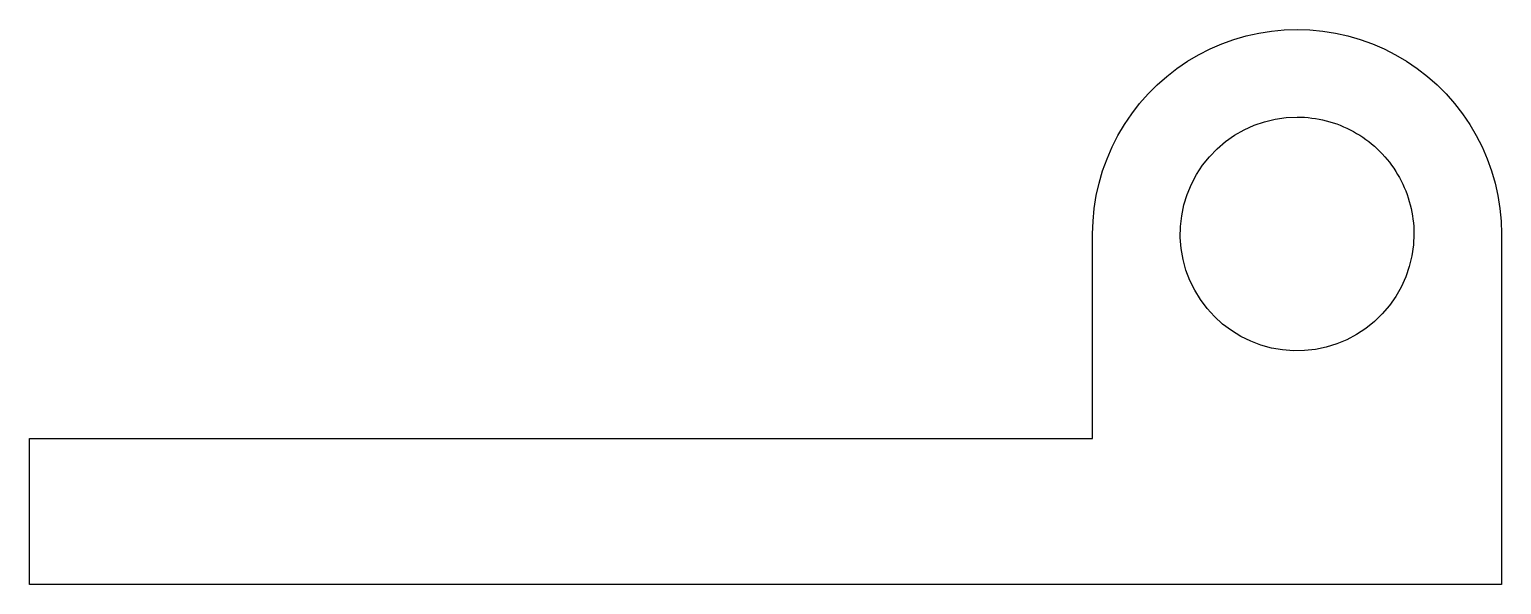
# Model space of a CAD drawing. Header units: metres. Extents: x -37.7 to 12.7, y 0 to 19.
import ezdxf

# ---------------------------------------------------------------- set-up
doc = ezdxf.new("R2010")
doc.units = ezdxf.units.M

msp = doc.modelspace()

# ---------------------------------------------------------------- linework, layer by layer
for points in [[(-1.3, 12), (-1.286, 12.44), (-1.245, 12.877), (-1.176, 13.312), (-1.08, 13.741), (-0.957, 14.163), (-0.808, 14.577), (-0.634, 14.98), (-0.434, 15.372), (-0.21, 15.751), (0.037, 16.114), (0.306, 16.462), (0.597, 16.792), (0.908, 17.103), (1.238, 17.394), (1.586, 17.663), (1.949, 17.91), (2.328, 18.134), (2.72, 18.334), (3.123, 18.508), (3.537, 18.657), (3.959, 18.78), (4.388, 18.876), (4.823, 18.945), (5.26, 18.986), (5.7, 19), (6.14, 18.986), (6.577, 18.945), (7.012, 18.876), (7.441, 18.78), (7.863, 18.657), (8.277, 18.508), (8.68, 18.334), (9.072, 18.134), (9.451, 17.91), (9.814, 17.663), (10.162, 17.394), (10.492, 17.103), (10.803, 16.792), (11.094, 16.462), (11.363, 16.114), (11.61, 15.751), (11.834, 15.372), (12.034, 14.98), (12.208, 14.577), (12.357, 14.163), (12.48, 13.741), (12.576, 13.312), (12.645, 12.877), (12.686, 12.44), (12.7, 12)], [(9.7, 12), (9.682, 11.624), (9.629, 11.25), (9.541, 10.884), (9.419, 10.528), (9.264, 10.184), (9.077, 9.857), (8.861, 9.548), (8.616, 9.262), (8.345, 9), (8.051, 8.764), (7.736, 8.557), (7.403, 8.381), (7.055, 8.236), (6.695, 8.126), (6.326, 8.049), (5.951, 8.008), (5.574, 8.002), (5.199, 8.032), (4.827, 8.096), (4.464, 8.196), (4.111, 8.329), (3.773, 8.495), (3.452, 8.692), (3.15, 8.918), (2.872, 9.172), (2.618, 9.45), (2.392, 9.752), (2.195, 10.073), (2.029, 10.411), (1.896, 10.764), (1.796, 11.127), (1.732, 11.499), (1.702, 11.874), (1.708, 12.251), (1.749, 12.626), (1.826, 12.995), (1.936, 13.355), (2.081, 13.703), (2.257, 14.036), (2.464, 14.351), (2.7, 14.645), (2.962, 14.916), (3.248, 15.161), (3.557, 15.377), (3.884, 15.564), (4.228, 15.719), (4.584, 15.841), (4.95, 15.929), (5.324, 15.982), (5.7, 16)], [(5.7, 16), (5.826, 15.998), (5.951, 15.992), (6.076, 15.982), (6.201, 15.968), (6.326, 15.951), (6.45, 15.929), (6.573, 15.904), (6.695, 15.874), (6.816, 15.841), (6.936, 15.804), (7.055, 15.764), (7.172, 15.719), (7.289, 15.671), (7.403, 15.619), (7.516, 15.564), (7.627, 15.505), (7.736, 15.443), (7.843, 15.377), (7.948, 15.308), (8.051, 15.236), (8.152, 15.161), (8.25, 15.082), (8.345, 15), (8.438, 14.916), (8.528, 14.828), (8.616, 14.738), (8.7, 14.645), (8.782, 14.55), (8.861, 14.452), (8.936, 14.351), (9.008, 14.248), (9.077, 14.143), (9.143, 14.036), (9.205, 13.927), (9.264, 13.816), (9.319, 13.703), (9.371, 13.589), (9.419, 13.472), (9.464, 13.355), (9.504, 13.236), (9.541, 13.116), (9.574, 12.995), (9.604, 12.873), (9.629, 12.75), (9.651, 12.626), (9.668, 12.501), (9.682, 12.376), (9.692, 12.251), (9.698, 12.126), (9.7, 12)], [(-1.3, 5), (-1.3, 5.14), (-1.3, 5.28), (-1.3, 5.42), (-1.3, 5.56), (-1.3, 5.7), (-1.3, 5.84), (-1.3, 5.98), (-1.3, 6.12), (-1.3, 6.26), (-1.3, 6.4), (-1.3, 6.54), (-1.3, 6.68), (-1.3, 6.82), (-1.3, 6.96), (-1.3, 7.1), (-1.3, 7.24), (-1.3, 7.38), (-1.3, 7.52), (-1.3, 7.66), (-1.3, 7.8), (-1.3, 7.94), (-1.3, 8.08), (-1.3, 8.22), (-1.3, 8.36), (-1.3, 8.5), (-1.3, 8.64), (-1.3, 8.78), (-1.3, 8.92), (-1.3, 9.06), (-1.3, 9.2), (-1.3, 9.34), (-1.3, 9.48), (-1.3, 9.62), (-1.3, 9.76), (-1.3, 9.9), (-1.3, 10.04), (-1.3, 10.18), (-1.3, 10.32), (-1.3, 10.46), (-1.3, 10.6), (-1.3, 10.74), (-1.3, 10.88), (-1.3, 11.02), (-1.3, 11.16), (-1.3, 11.3), (-1.3, 11.44), (-1.3, 11.58), (-1.3, 11.72), (-1.3, 11.86), (-1.3, 12)], [(-1.3, 5), (-1.3, 5.14), (-1.3, 5.28), (-1.3, 5.42), (-1.3, 5.56), (-1.3, 5.7), (-1.3, 5.84), (-1.3, 5.98), (-1.3, 6.12), (-1.3, 6.26), (-1.3, 6.4), (-1.3, 6.54), (-1.3, 6.68), (-1.3, 6.82), (-1.3, 6.96), (-1.3, 7.1), (-1.3, 7.24), (-1.3, 7.38), (-1.3, 7.52), (-1.3, 7.66), (-1.3, 7.8), (-1.3, 7.94), (-1.3, 8.08), (-1.3, 8.22), (-1.3, 8.36), (-1.3, 8.5), (-1.3, 8.64), (-1.3, 8.78), (-1.3, 8.92), (-1.3, 9.06), (-1.3, 9.2), (-1.3, 9.34), (-1.3, 9.48), (-1.3, 9.62), (-1.3, 9.76), (-1.3, 9.9), (-1.3, 10.04), (-1.3, 10.18), (-1.3, 10.32), (-1.3, 10.46), (-1.3, 10.6), (-1.3, 10.74), (-1.3, 10.88), (-1.3, 11.02), (-1.3, 11.16), (-1.3, 11.3), (-1.3, 11.44), (-1.3, 11.58), (-1.3, 11.72), (-1.3, 11.86), (-1.3, 12)], [(12.7, 12), (12.7, 11.76), (12.7, 11.52), (12.7, 11.28), (12.7, 11.04), (12.7, 10.8), (12.7, 10.56), (12.7, 10.32), (12.7, 10.08), (12.7, 9.84), (12.7, 9.6), (12.7, 9.36), (12.7, 9.12), (12.7, 8.88), (12.7, 8.64), (12.7, 8.4), (12.7, 8.16), (12.7, 7.92), (12.7, 7.68), (12.7, 7.44), (12.7, 7.2), (12.7, 6.96), (12.7, 6.72), (12.7, 6.48), (12.7, 6.24), (12.7, 6), (12.7, 5.76), (12.7, 5.52), (12.7, 5.28), (12.7, 5.04), (12.7, 4.8), (12.7, 4.56), (12.7, 4.32), (12.7, 4.08), (12.7, 3.84), (12.7, 3.6), (12.7, 3.36), (12.7, 3.12), (12.7, 2.88), (12.7, 2.64), (12.7, 2.4), (12.7, 2.16), (12.7, 1.92), (12.7, 1.68), (12.7, 1.44), (12.7, 1.2), (12.7, 0.96), (12.7, 0.72), (12.7, 0.48), (12.7, 0.24), (12.7, 0)], [(-37.7, 0), (-37.7, 0.1), (-37.7, 0.2), (-37.7, 0.3), (-37.7, 0.4), (-37.7, 0.5), (-37.7, 0.6), (-37.7, 0.7), (-37.7, 0.8), (-37.7, 0.9), (-37.7, 1), (-37.7, 1.1), (-37.7, 1.2), (-37.7, 1.3), (-37.7, 1.4), (-37.7, 1.5), (-37.7, 1.6), (-37.7, 1.7), (-37.7, 1.8), (-37.7, 1.9), (-37.7, 2), (-37.7, 2.1), (-37.7, 2.2), (-37.7, 2.3), (-37.7, 2.4), (-37.7, 2.5), (-37.7, 2.6), (-37.7, 2.7), (-37.7, 2.8), (-37.7, 2.9), (-37.7, 3), (-37.7, 3.1), (-37.7, 3.2), (-37.7, 3.3), (-37.7, 3.4), (-37.7, 3.5), (-37.7, 3.6), (-37.7, 3.7), (-37.7, 3.8), (-37.7, 3.9), (-37.7, 4), (-37.7, 4.1), (-37.7, 4.2), (-37.7, 4.3), (-37.7, 4.4), (-37.7, 4.5), (-37.7, 4.6), (-37.7, 4.7), (-37.7, 4.8), (-37.7, 4.9), (-37.7, 5)], [(-37.7, 5), (-36.972, 5), (-36.244, 5), (-35.516, 5), (-34.788, 5), (-34.06, 5), (-33.332, 5), (-32.604, 5), (-31.876, 5), (-31.148, 5), (-30.42, 5), (-29.692, 5), (-28.964, 5), (-28.236, 5), (-27.508, 5), (-26.78, 5), (-26.052, 5), (-25.324, 5), (-24.596, 5), (-23.868, 5), (-23.14, 5), (-22.412, 5), (-21.684, 5), (-20.956, 5), (-20.228, 5), (-19.5, 5), (-18.772, 5), (-18.044, 5), (-17.316, 5), (-16.588, 5), (-15.86, 5), (-15.132, 5), (-14.404, 5), (-13.676, 5), (-12.948, 5), (-12.22, 5), (-11.492, 5), (-10.764, 5), (-10.036, 5), (-9.308, 5), (-8.58, 5), (-7.852, 5), (-7.124, 5), (-6.396, 5), (-5.668, 5), (-4.94, 5), (-4.212, 5), (-3.484, 5), (-2.756, 5), (-2.028, 5), (-1.3, 5)], [(-20, 5), (-19.626, 5), (-19.252, 5), (-18.878, 5), (-18.504, 5), (-18.13, 5), (-17.756, 5), (-17.382, 5), (-17.008, 5), (-16.634, 5), (-16.26, 5), (-15.886, 5), (-15.512, 5), (-15.138, 5), (-14.764, 5), (-14.39, 5), (-14.016, 5), (-13.642, 5), (-13.268, 5), (-12.894, 5), (-12.52, 5), (-12.146, 5), (-11.772, 5), (-11.398, 5), (-11.024, 5), (-10.65, 5), (-10.276, 5), (-9.902, 5), (-9.528, 5), (-9.154, 5), (-8.78, 5), (-8.406, 5), (-8.032, 5), (-7.658, 5), (-7.284, 5), (-6.91, 5), (-6.536, 5), (-6.162, 5), (-5.788, 5), (-5.414, 5), (-5.04, 5), (-4.666, 5), (-4.292, 5), (-3.918, 5), (-3.544, 5), (-3.17, 5), (-2.796, 5), (-2.422, 5), (-2.048, 5), (-1.674, 5), (-1.3, 5)], [(12.7, 0), (11.692, 0), (10.684, 0), (9.676, 0), (8.668, 0), (7.66, 0), (6.652, 0), (5.644, 0), (4.636, 0), (3.628, 0), (2.62, 0), (1.612, 0), (0.604, 0), (-0.404, 0), (-1.412, 0), (-2.42, 0), (-3.428, 0), (-4.436, 0), (-5.444, 0), (-6.452, 0), (-7.46, 0), (-8.468, 0), (-9.476, 0), (-10.484, 0), (-11.492, 0), (-12.5, 0), (-13.508, 0), (-14.516, 0), (-15.524, 0), (-16.532, 0), (-17.54, 0), (-18.548, 0), (-19.556, 0), (-20.564, 0), (-21.572, 0), (-22.58, 0), (-23.588, 0), (-24.596, 0), (-25.604, 0), (-26.612, 0), (-27.62, 0), (-28.628, 0), (-29.636, 0), (-30.644, 0), (-31.652, 0), (-32.66, 0), (-33.668, 0), (-34.676, 0), (-35.684, 0), (-36.692, 0), (-37.7, 0)]]:
    msp.add_lwpolyline(points)

doc.saveas('drawing.dxf')
